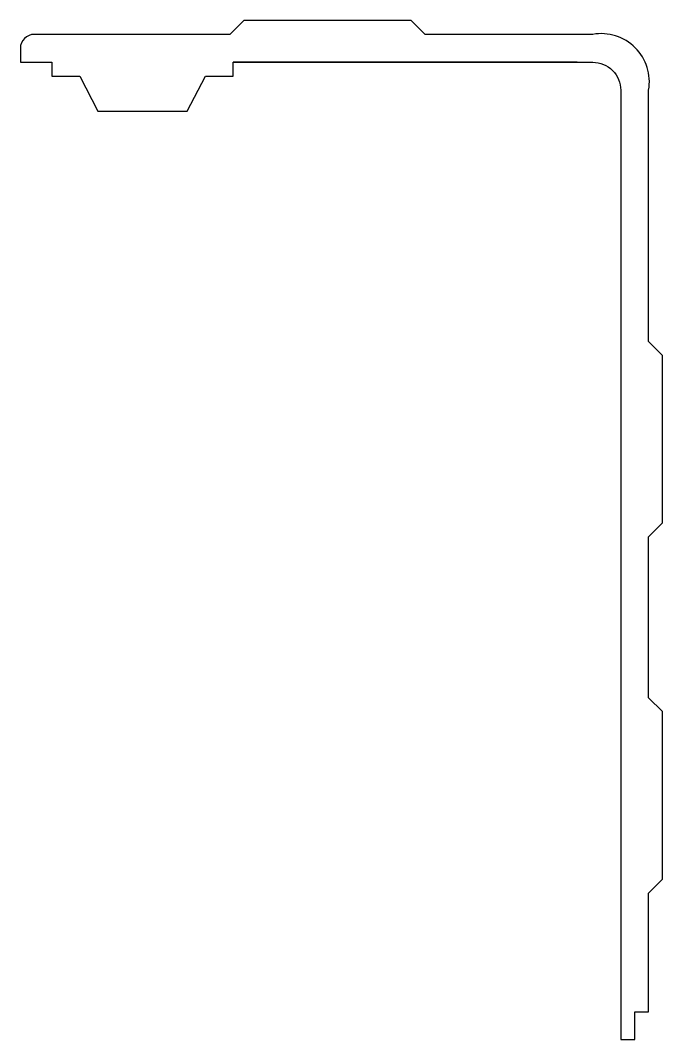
# Model space of a CAD drawing. Extents: x 688.9 to 734.9, y -80.3 to -7.3.
import ezdxf

# ---------------------------------------------------------------- set-up
doc = ezdxf.new("R2010")
doc.units = 0
doc.header["$LTSCALE"] = 15
doc.layers.get('0').update_dxf_attribs({"linetype": 'CONTINUOUS'})

msp = doc.modelspace()

# ---------------------------------------------------------------- linework, layer by layer
msp.add_lwpolyline([(728.767, -10.298), (704.147, -10.298), (729.897, -10.298, -0.414214), (731.897, -12.298), (731.897, -80.298), (732.897, -80.298), (732.897, -78.298), (733.897, -78.298), (733.897, -69.802), (734.897, -68.802), (734.897, -56.807), (733.897, -55.807), (733.897, -44.294), (734.897, -43.294), (734.897, -31.298), (733.897, -30.298), (733.897, -12.298, 0.517767), (729.897, -8.298), (717.896, -8.298), (716.896, -7.298), (704.901, -7.298), (703.901, -8.298), (689.897, -8.298, 0.414214), (688.897, -9.298), (688.897, -10.298), (691.147, -10.298), (691.147, -11.298), (693.147, -11.298), (694.448, -13.794), (700.845, -13.794), (702.147, -11.298), (704.147, -11.298), (704.147, -10.298), (707.397, -10.298)], format="xyb")

doc.saveas('drawing.dxf')
